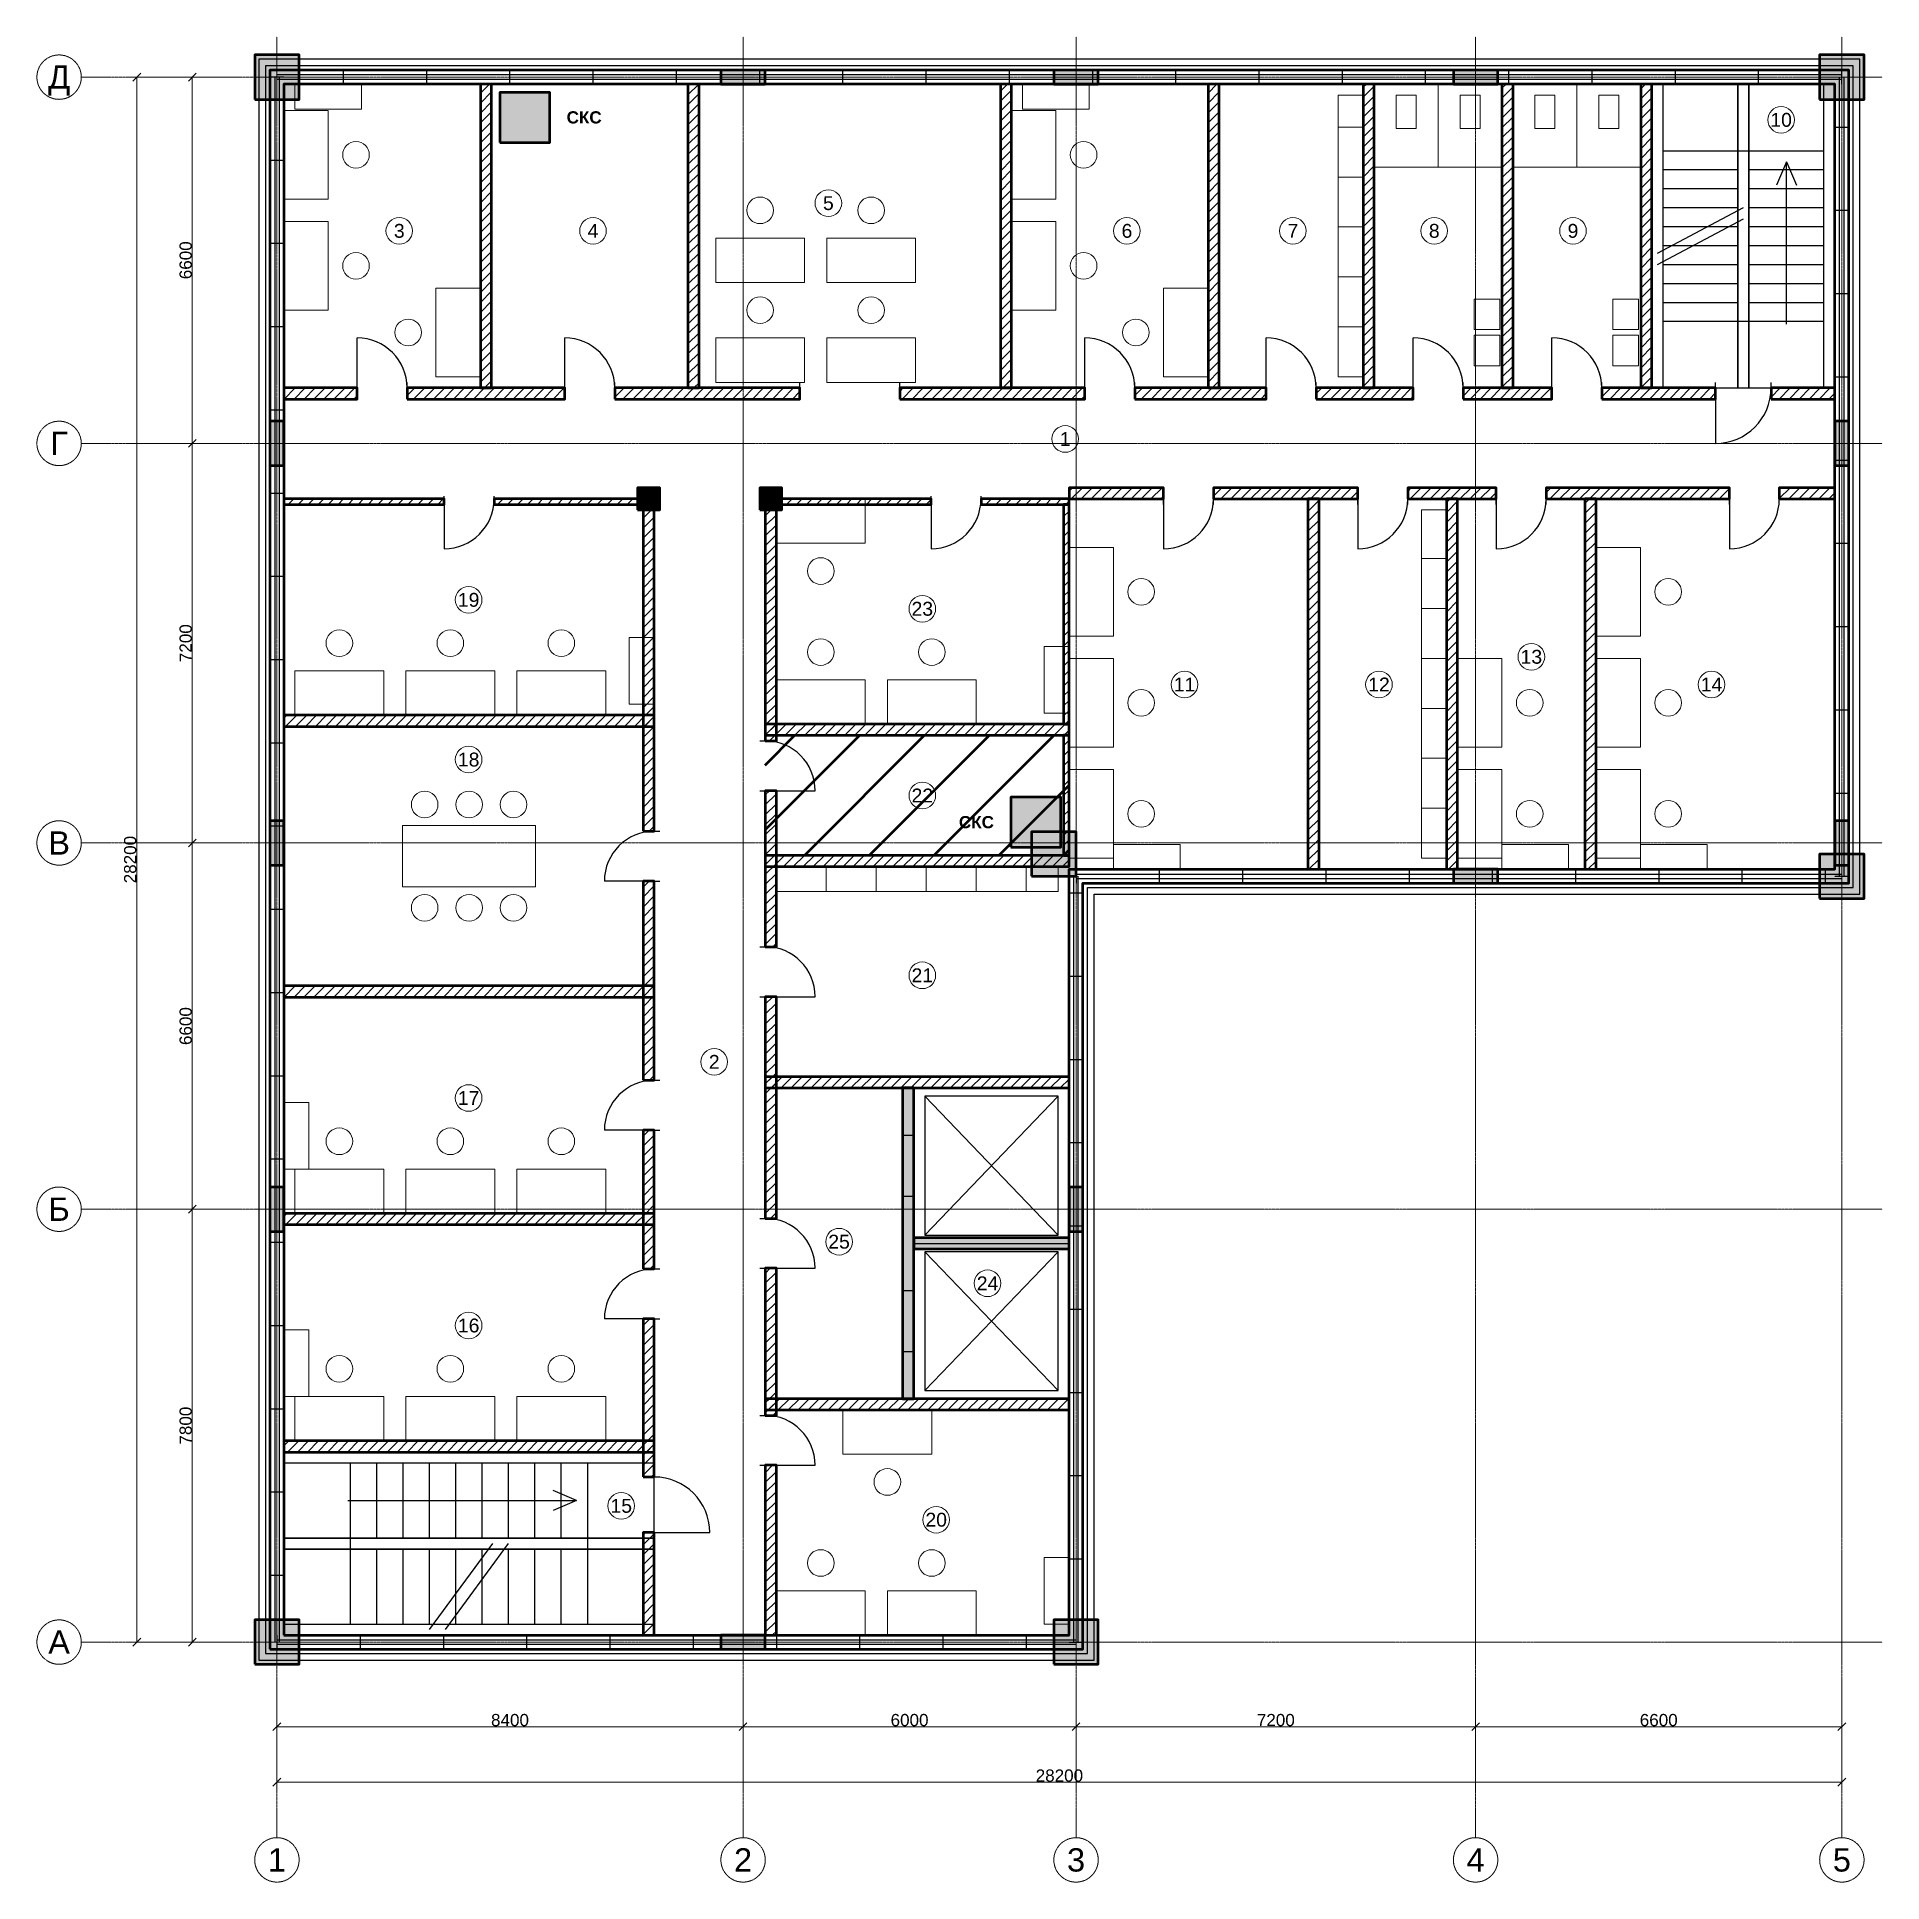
# Model space of a CAD drawing. Header units: millimetres. Extents: x -4325 to 28925, y -4325 to 28925.
import ezdxf
from ezdxf.enums import TextEntityAlignment as Align

# ---------------------------------------------------------------- set-up
doc = ezdxf.new("R2010")
doc.units = ezdxf.units.MM
doc.linetypes.add('CENTER2', pattern=[2.541, 1.587, -0.318, 0.318, -0.318])
for name, color, linetype, lineweight in [('A-ANNO-ROOM', 7, 'CONTINUOUS', 18), ('A-DIMS', 8, 'CONTINUOUS', 13), ('A-DOOR', 3, 'CONTINUOUS', 25), ('A-ELEV', 7, 'CONTINUOUS', 25), ('A-FACADE-PANEL', 8, 'CONTINUOUS', 25), ('A-FURN', 8, 'CONTINUOUS', 18), ('A-GLAZ-RIBBON', 5, 'CONTINUOUS', 25), ('A-GRID', 8, 'CENTER2', 13), ('A-HATCH', 9, 'CONTINUOUS', 9), ('A-OUTLINE', 7, 'CONTINUOUS', 50), ('A-SANI', 8, 'CONTINUOUS', 18), ('A-STAIR', 7, 'CONTINUOUS', 25), ('A-WALL-BLOCK', 9, 'CONTINUOUS', 50), ('A-WALL-RC', 7, 'CONTINUOUS', 50), ('E-SCS-RISER', 1, 'CONTINUOUS', 50), ('E-SERVER-ROOM', 1, 'CONTINUOUS', 50)]:
    doc.layers.add(name, color=color, linetype=linetype, lineweight=lineweight)
doc.styles.add('Arial-Bold', font='arialbd.ttf')
doc.styles.get("Standard").update_dxf_attribs({"font": 'arial.ttf'})

msp = doc.modelspace()

# ---------------------------------------------------------------- hatches: boundary and pattern name
at = {"layer": 'A-HATCH'}
h = msp.add_hatch(dxfattribs=at)
h.set_pattern_fill('ANSI31', scale=40)
h.paths.add_polyline_path([(3666, 22600), (3866, 22600), (3866, 28075), (3866, 28075), (3666, 28075), (3666, 28075)])
h = msp.add_hatch(dxfattribs=at)
h.set_pattern_fill('ANSI31', scale=40)
h.paths.add_polyline_path([(7407, 22600), (7607, 22600), (7607, 28075), (7607, 28075), (7407, 28075), (7407, 28075)])
h = msp.add_hatch(dxfattribs=at)
h.set_pattern_fill('ANSI31', scale=40)
h.paths.add_polyline_path([(13037, 22600), (13237, 22600), (13237, 28075), (13237, 28075), (13037, 28075), (13037, 28075)])
h = msp.add_hatch(dxfattribs=at)
h.set_pattern_fill('ANSI31', scale=40)
h.paths.add_polyline_path([(16778, 22600), (16978, 22600), (16978, 28075), (16978, 28075), (16778, 28075), (16778, 28075)])
h = msp.add_hatch(dxfattribs=at)
h.set_pattern_fill('ANSI31', scale=40)
h.paths.add_polyline_path([(19575, 22600), (19775, 22600), (19775, 28075), (19775, 28075), (19575, 28075), (19575, 28075)])
h = msp.add_hatch(dxfattribs=at)
h.set_pattern_fill('ANSI31', scale=40)
h.paths.add_polyline_path([(22075, 22600), (22275, 22600), (22275, 28075), (22275, 28075), (22075, 28075), (22075, 28075)])
h = msp.add_hatch(dxfattribs=at)
h.set_pattern_fill('ANSI31', scale=40)
h.paths.add_polyline_path([(24575, 22600), (24775, 22600), (24775, 28075), (24775, 28075), (24575, 28075), (24575, 28075)])
h = msp.add_hatch(dxfattribs=at)
h.set_pattern_fill('ANSI31', scale=40)
h.paths.add_polyline_path([(125, 22400), (125, 22400), (1445.5, 22400), (1445.5, 22600), (125, 22600), (125, 22600)])
h = msp.add_hatch(dxfattribs=at)
h.set_pattern_fill('ANSI31', scale=40)
h.paths.add_polyline_path([(2345.5, 22400), (5186.5, 22400), (5186.5, 22600), (2345.5, 22600)])
h = msp.add_hatch(dxfattribs=at)
h.set_pattern_fill('ANSI31', scale=40)
h.paths.add_polyline_path([(6086.5, 22400), (9422, 22400), (9422, 22600), (6086.5, 22600)])
h = msp.add_hatch(dxfattribs=at)
h.set_pattern_fill('ANSI31', scale=40)
h.paths.add_polyline_path([(11222, 22400), (14557.5, 22400), (14557.5, 22600), (11222, 22600)])
h = msp.add_hatch(dxfattribs=at)
h.set_pattern_fill('ANSI31', scale=40)
h.paths.add_polyline_path([(15457.5, 22400), (17826.5, 22400), (17826.5, 22600), (15457.5, 22600)])
h = msp.add_hatch(dxfattribs=at)
h.set_pattern_fill('ANSI31', scale=40)
h.paths.add_polyline_path([(18726.5, 22400), (20475, 22400), (20475, 22600), (18726.5, 22600)])
h = msp.add_hatch(dxfattribs=at)
h.set_pattern_fill('ANSI31', scale=40)
h.paths.add_polyline_path([(21375, 22400), (22975, 22400), (22975, 22600), (21375, 22600)])
h = msp.add_hatch(dxfattribs=at)
h.set_pattern_fill('ANSI31', scale=40)
h.paths.add_polyline_path([(23875, 22400), (25925, 22400), (25925, 22600), (23875, 22600)])
h = msp.add_hatch(dxfattribs=at)
h.set_pattern_fill('ANSI31', scale=40)
h.paths.add_polyline_path([(26925, 22400), (28075, 22400), (28075, 22400), (28075, 22600), (28075, 22600), (26925, 22600)])
h = msp.add_hatch(dxfattribs=at)
h.set_pattern_fill('ANSI31', scale=40)
h.paths.add_polyline_path([(14275, 20600), (15977, 20600), (15977, 20800), (14275, 20800)])
h = msp.add_hatch(dxfattribs=at)
h.set_pattern_fill('ANSI31', scale=40)
h.paths.add_polyline_path([(16877, 20600), (19477, 20600), (19477, 20800), (16877, 20800)])
h = msp.add_hatch(dxfattribs=at)
h.set_pattern_fill('ANSI31', scale=40)
h.paths.add_polyline_path([(20377, 20600), (21973, 20600), (21973, 20800), (20377, 20800)])
h = msp.add_hatch(dxfattribs=at)
h.set_pattern_fill('ANSI31', scale=40)
h.paths.add_polyline_path([(22873, 20600), (26173, 20600), (26173, 20800), (22873, 20800)])
h = msp.add_hatch(dxfattribs=at)
h.set_pattern_fill('ANSI31', scale=40)
h.paths.add_polyline_path([(27073, 20600), (28075, 20600), (28075, 20600), (28075, 20800), (28075, 20800), (27073, 20800)])
h = msp.add_hatch(dxfattribs=at)
h.set_pattern_fill('ANSI31', scale=40)
h.paths.add_polyline_path([(125, 20500), (125, 20500), (3012.5, 20500), (3012.5, 20600), (125, 20600), (125, 20600)])
h = msp.add_hatch(dxfattribs=at)
h.set_pattern_fill('ANSI31', scale=40)
h.paths.add_polyline_path([(3912.5, 20500), (6600, 20500), (6600, 20600), (3912.5, 20600)])
h = msp.add_hatch(dxfattribs=at)
h.set_pattern_fill('ANSI31', scale=40)
h.paths.add_polyline_path([(6600, 14612), (6800, 14612), (6800, 20600), (6600, 20600)])
h = msp.add_hatch(dxfattribs=at)
h.set_pattern_fill('ANSI31', scale=40)
h.paths.add_polyline_path([(8800, 16240), (9000, 16240), (9000, 20600), (8800, 20600)])
h = msp.add_hatch(dxfattribs=at)
h.set_pattern_fill('ANSI31', scale=40)
h.paths.add_polyline_path([(9000, 20500), (11787.5, 20500), (11787.5, 20600), (9000, 20600)])
h = msp.add_hatch(dxfattribs=at)
h.set_pattern_fill('ANSI31', scale=40)
h.paths.add_polyline_path([(12687.5, 20500), (14275, 20500), (14275, 20600), (12687.5, 20600)])
h = msp.add_hatch(dxfattribs=at)
h.set_pattern_fill('ANSI31', scale=40)
h.paths.add_polyline_path([(14175, 16540), (14275, 16540), (14275, 20500), (14175, 20500)])
h = msp.add_hatch(dxfattribs=at)
h.set_pattern_fill('ANSI31', scale=40)
h.paths.add_polyline_path([(18579, 13925), (18779, 13925), (18779, 13925), (18779, 20600), (18579, 20600), (18579, 13925)])
h = msp.add_hatch(dxfattribs=at)
h.set_pattern_fill('ANSI31', scale=40)
h.paths.add_polyline_path([(21075, 13925), (21275, 13925), (21275, 13925), (21275, 20600), (21075, 20600), (21075, 13925)])
h = msp.add_hatch(dxfattribs=at)
h.set_pattern_fill('ANSI31', scale=40)
h.paths.add_polyline_path([(23571, 13925), (23771, 13925), (23771, 13925), (23771, 20600), (23571, 20600), (23571, 13925)])
h = msp.add_hatch(dxfattribs=at)
h.set_pattern_fill('ANSI31', scale=40)
h.paths.add_polyline_path([(125, 16501), (125, 16501), (6800, 16501), (6800, 16701), (125, 16701), (125, 16701)])
h = msp.add_hatch(dxfattribs=at)
h.set_pattern_fill('ANSI31', scale=40)
h.paths.add_polyline_path([(8800, 16340), (14275, 16340), (14275, 16540), (8800, 16540)])
h = msp.add_hatch(dxfattribs=at)
h.set_pattern_fill('ANSI31', scale=40)
h.paths.add_polyline_path([(14175, 14175), (14275, 14175), (14275, 16340), (14175, 16340)])
h = msp.add_hatch(dxfattribs=at)
h.set_pattern_fill('ANSI31', scale=40)
h.paths.add_polyline_path([(8800, 12530), (9000, 12530), (9000, 15340), (8800, 15340)])
h = msp.add_hatch(dxfattribs=at)
h.set_pattern_fill('ANSI31', scale=40)
h.paths.add_polyline_path([(8800, 13975), (14275, 13975), (14275, 14175), (8800, 14175)])
h = msp.add_hatch(dxfattribs=at)
h.set_pattern_fill('ANSI31', scale=40)
h.paths.add_polyline_path([(6600, 10123.5), (6800, 10123.5), (6800, 13712), (6600, 13712)])
h = msp.add_hatch(dxfattribs=at)
h.set_pattern_fill('ANSI31', scale=40)
h.paths.add_polyline_path([(125, 11623), (125, 11623), (6800, 11623), (6800, 11823), (125, 11823), (125, 11823)])
h = msp.add_hatch(dxfattribs=at)
h.set_pattern_fill('ANSI31', scale=40)
h.paths.add_polyline_path([(8800, 7635), (9000, 7635), (9000, 11630), (8800, 11630)])
h = msp.add_hatch(dxfattribs=at)
h.set_pattern_fill('ANSI31', scale=40)
h.paths.add_polyline_path([(8800, 9985), (14275, 9985), (14275, 9985), (14275, 10185), (14275, 10185), (8800, 10185)])
h = msp.add_hatch(dxfattribs=at)
h.set_pattern_fill('ANSI31', scale=40)
h.paths.add_polyline_path([(6600, 6724.5), (6800, 6724.5), (6800, 9223.5), (6600, 9223.5)])
h = msp.add_hatch(dxfattribs=at)
h.set_pattern_fill('ANSI31', scale=40)
h.paths.add_polyline_path([(125, 7524), (125, 7524), (6800, 7524), (6800, 7724), (125, 7724), (125, 7724)])
h = msp.add_hatch(dxfattribs=at)
h.set_pattern_fill('ANSI31', scale=40)
h.paths.add_polyline_path([(8800, 4085), (9000, 4085), (9000, 6735), (8800, 6735)])
h = msp.add_hatch(dxfattribs=at)
h.set_pattern_fill('ANSI31', scale=40)
h.paths.add_polyline_path([(6600, 2975), (6800, 2975), (6800, 5824.5), (6600, 5824.5)])
h = msp.add_hatch(dxfattribs=at)
h.set_pattern_fill('ANSI31', scale=40)
h.paths.add_polyline_path([(8800, 4185), (14275, 4185), (14275, 4185), (14275, 4385), (14275, 4385), (8800, 4385)])
h = msp.add_hatch(dxfattribs=at)
h.set_pattern_fill('ANSI31', scale=40)
h.paths.add_polyline_path([(125, 3425), (125, 3425), (6800, 3425), (6800, 3625), (125, 3625), (125, 3625)])
h = msp.add_hatch(dxfattribs=at)
h.set_pattern_fill('ANSI31', scale=40)
h.paths.add_polyline_path([(8800, 125), (9000, 125), (9000, 125), (9000, 3185), (8800, 3185), (8800, 125)])
h = msp.add_hatch(dxfattribs=at)
h.set_pattern_fill('ANSI31', scale=40)
h.paths.add_polyline_path([(6600, 125), (6800, 125), (6800, 125), (6800, 1975), (6600, 1975), (6600, 125)])
at = {"layer": 'A-WALL-RC'}
h = msp.add_hatch(color=7, dxfattribs=at)
h.dxf.hatch_style = 1
h.paths.add_polyline_path([(-400, 27800), (400, 27800), (400, 28600), (-400, 28600)])
h = msp.add_hatch(color=7, dxfattribs=at)
h.dxf.hatch_style = 1
h.paths.add_polyline_path([(27800, 27800), (28600, 27800), (28600, 28600), (27800, 28600)])
h = msp.add_hatch(color=7, dxfattribs=at)
h.dxf.hatch_style = 1
h.paths.add_polyline_path([(8000, 28075), (8800, 28075), (8800, 28325), (8000, 28325)])
h = msp.add_hatch(color=7, dxfattribs=at)
h.dxf.hatch_style = 1
h.paths.add_polyline_path([(14000, 28075), (14800, 28075), (14800, 28325), (14000, 28325)])
h = msp.add_hatch(color=7, dxfattribs=at)
h.dxf.hatch_style = 1
h.paths.add_polyline_path([(21200, 28075), (22000, 28075), (22000, 28325), (21200, 28325)])
h = msp.add_hatch(color=7, dxfattribs=at)
h.dxf.hatch_style = 1
h.paths.add_polyline_path([(-125, 21200), (125, 21200), (125, 22000), (-125, 22000)])
h = msp.add_hatch(color=7, dxfattribs=at)
h.dxf.hatch_style = 1
h.paths.add_polyline_path([(28075, 21200), (28325, 21200), (28325, 22000), (28075, 22000)])
h = msp.add_hatch(color=7, dxfattribs=at)
h.dxf.hatch_style = 1
h.paths.add_polyline_path([(6500, 20400), (6900, 20400), (6900, 20800), (6500, 20800)])
h = msp.add_hatch(color=7, dxfattribs=at)
h.dxf.hatch_style = 1
h.paths.add_polyline_path([(8700, 20400), (9100, 20400), (9100, 20800), (8700, 20800)])
h = msp.add_hatch(color=7, dxfattribs=at)
h.dxf.hatch_style = 1
h.paths.add_polyline_path([(-125, 14000), (125, 14000), (125, 14800), (-125, 14800)])
h = msp.add_hatch(color=7, dxfattribs=at)
h.dxf.hatch_style = 1
h.paths.add_polyline_path([(28075, 14000), (28325, 14000), (28325, 14800), (28075, 14800)])
h = msp.add_hatch(color=7, dxfattribs=at)
h.dxf.hatch_style = 1
h.paths.add_polyline_path([(13600, 13800), (14400, 13800), (14400, 14600), (13600, 14600)])
h = msp.add_hatch(color=7, dxfattribs=at)
h.dxf.hatch_style = 1
h.paths.add_polyline_path([(27800, 13400), (28600, 13400), (28600, 14200), (27800, 14200)])
h = msp.add_hatch(color=7, dxfattribs=at)
h.dxf.hatch_style = 1
h.paths.add_polyline_path([(21200, 13675), (22000, 13675), (22000, 13925), (21200, 13925)])
h = msp.add_hatch(color=7, dxfattribs=at)
h.dxf.hatch_style = 1
h.paths.add_polyline_path([(11275, 4385), (11475, 4385), (11475, 9985), (11275, 9985)])
h = msp.add_hatch(color=7, dxfattribs=at)
h.dxf.hatch_style = 1
h.paths.add_polyline_path([(-125, 7400), (125, 7400), (125, 8200), (-125, 8200)])
h = msp.add_hatch(color=7, dxfattribs=at)
h.dxf.hatch_style = 1
h.paths.add_polyline_path([(14275, 7400), (14525, 7400), (14525, 8200), (14275, 8200)])
h = msp.add_hatch(color=7, dxfattribs=at)
h.dxf.hatch_style = 1
h.paths.add_polyline_path([(11475, 7085), (14275, 7085), (14275, 7085), (14275, 7285), (14275, 7285), (11475, 7285)])
h = msp.add_hatch(color=7, dxfattribs=at)
h.dxf.hatch_style = 1
h.paths.add_polyline_path([(-400, -400), (400, -400), (400, 400), (-400, 400)])
h = msp.add_hatch(color=7, dxfattribs=at)
h.dxf.hatch_style = 1
h.paths.add_polyline_path([(14000, -400), (14800, -400), (14800, 400), (14000, 400)])
h = msp.add_hatch(color=7, dxfattribs=at)
h.dxf.hatch_style = 1
h.paths.add_polyline_path([(8000, -125), (8800, -125), (8800, 125), (8000, 125)])
at = {"layer": 'E-SCS-RISER'}
h = msp.add_hatch(color=7, dxfattribs=at)
h.dxf.hatch_style = 1
h.paths.add_polyline_path([(4016, 27025), (4916, 27025), (4916, 27925), (4016, 27925)])
h = msp.add_hatch(color=7, dxfattribs=at)
h.dxf.hatch_style = 1
h.paths.add_polyline_path([(13225, 14325), (14125, 14325), (14125, 15225), (13225, 15225)])
at = {"layer": 'E-SERVER-ROOM'}
h = msp.add_hatch(dxfattribs=at)
h.set_pattern_fill('ANSI31', scale=260)
h.paths.add_polyline_path([(8800, 14175), (14275, 14175), (14275, 16340), (8800, 16340)])

# ---------------------------------------------------------------- linework, layer by layer
at = {"layer": 'A-ANNO-ROOM'}
for centre in [(27105, 27430), (9937, 25930), (2205, 25430), (5696, 25430), (15317, 25430), (18308, 25430), (20855, 25430), (23355, 25430), (14205, 21680), (3455, 18781), (11630, 18620), (22605, 17755), (16355, 17255), (19859, 17255), (25851, 17255), (3455, 15903), (11630, 15255), (11630, 12015), (7880, 10455), (3455, 9804), (10130, 7215), (12805, 6465), (3455, 5705), (6205, 2455), (11880, 2205)]:
    msp.add_circle(centre, 240, dxfattribs=at)
at = {"layer": 'A-DIMS'}
for p, q in [((-2595.71, 28129.29), (-2454.29, 28270.71)), ((-1595.71, 28129.29), (-1454.29, 28270.71)), ((-2525, 0), (-2525, 28200)), ((-1525, 21600), (-1525, 28200)), ((-1595.71, 21529.29), (-1454.29, 21670.71)), ((-1595.71, 21529.29), (-1454.29, 21670.71)), ((-1525, 14400), (-1525, 21600)), ((-1595.71, 14329.29), (-1454.29, 14470.71)), ((-1595.71, 14329.29), (-1454.29, 14470.71)), ((-1525, 7800), (-1525, 14400)), ((-1595.71, 7729.29), (-1454.29, 7870.71)), ((-1595.71, 7729.29), (-1454.29, 7870.71)), ((-1525, 0), (-1525, 7800)), ((-2595.71, -70.71), (-2454.29, 70.71)), ((-1595.71, -70.71), (-1454.29, 70.71)), ((-70.71, -1595.71), (70.71, -1454.29)), ((0, -1525), (8400, -1525)), ((8329.29, -1595.71), (8470.71, -1454.29)), ((8329.29, -1595.71), (8470.71, -1454.29)), ((8400, -1525), (14400, -1525)), ((14329.29, -1595.71), (14470.71, -1454.29)), ((14329.29, -1595.71), (14470.71, -1454.29)), ((14400, -1525), (21600, -1525)), ((21529.29, -1595.71), (21670.71, -1454.29)), ((21529.29, -1595.71), (21670.71, -1454.29)), ((21600, -1525), (28200, -1525)), ((28129.29, -1595.71), (28270.71, -1454.29)), ((-70.71, -2595.71), (70.71, -2454.29)), ((0, -2525), (28200, -2525)), ((28129.29, -2595.71), (28270.71, -2454.29))]:
    msp.add_line(p, q, dxfattribs=at)
at = {"layer": 'A-DOOR'}
for p, q in [((1445.5, 22600), (1445.5, 23500)), ((5186.5, 22600), (5186.5, 23500)), ((14557.5, 22600), (14557.5, 23500)), ((17826.5, 22600), (17826.5, 23500)), ((20475, 22600), (20475, 23500)), ((22975, 22600), (22975, 23500)), ((1445.5, 22500), (1445.5, 22700)), ((2345.5, 22500), (2345.5, 22700)), ((5186.5, 22500), (5186.5, 22700)), ((6086.5, 22500), (6086.5, 22700)), ((9422, 22500), (9422, 22700)), ((11222, 22500), (11222, 22700)), ((14557.5, 22500), (14557.5, 22700)), ((15457.5, 22500), (15457.5, 22700)), ((17826.5, 22500), (17826.5, 22700)), ((18726.5, 22500), (18726.5, 22700)), ((20475, 22500), (20475, 22700)), ((21375, 22500), (21375, 22700)), ((22975, 22500), (22975, 22700)), ((23875, 22500), (23875, 22700)), ((25925, 22500), (25925, 22700)), ((26925, 22500), (26925, 22700)), ((25925, 22600), (25925, 21600)), ((3012.5, 20550), (3012.5, 20650)), ((3912.5, 20550), (3912.5, 20650)), ((11787.5, 20550), (11787.5, 20650)), ((12687.5, 20550), (12687.5, 20650)), ((15977, 20500), (15977, 20700)), ((16877, 20500), (16877, 20700)), ((19477, 20500), (19477, 20700)), ((20377, 20500), (20377, 20700)), ((21973, 20500), (21973, 20700)), ((22873, 20500), (22873, 20700)), ((26173, 20500), (26173, 20700)), ((27073, 20500), (27073, 20700)), ((3012.5, 20600), (3012.5, 19700)), ((11787.5, 20600), (11787.5, 19700)), ((15977, 20600), (15977, 19700)), ((19477, 20600), (19477, 19700)), ((21973, 20600), (21973, 19700)), ((26173, 20600), (26173, 19700)), ((8700, 16240), (8900, 16240)), ((8700, 15340), (8900, 15340)), ((8800, 15340), (9700, 15340)), ((6700, 14612), (6900, 14612)), ((6800, 13712), (5900, 13712)), ((6700, 13712), (6900, 13712)), ((8700, 12530), (8900, 12530)), ((8700, 11630), (8900, 11630)), ((8800, 11630), (9700, 11630)), ((6700, 10123.5), (6900, 10123.5)), ((6800, 9223.5), (5900, 9223.5)), ((6700, 9223.5), (6900, 9223.5)), ((11275, 9135), (11475, 9135)), ((11275, 8035), (11475, 8035)), ((8700, 7635), (8900, 7635)), ((6700, 6724.5), (6900, 6724.5)), ((8700, 6735), (8900, 6735)), ((8800, 6735), (9700, 6735)), ((11275, 6335), (11475, 6335)), ((6800, 5824.5), (5900, 5824.5)), ((6700, 5824.5), (6900, 5824.5)), ((11275, 5235), (11475, 5235)), ((8700, 4085), (8900, 4085)), ((8700, 3185), (8900, 3185)), ((8800, 3185), (9700, 3185)), ((6700, 2975), (6900, 2975)), ((6700, 1975), (6900, 1975)), ((6800, 1975), (7800, 1975))]:
    msp.add_line(p, q, dxfattribs=at)
for centre, radius, start, end in [((1445.5, 22600), 900, 0, 90), ((5186.5, 22600), 900, 0, 90), ((14557.5, 22600), 900, 0, 90), ((17826.5, 22600), 900, 0, 90), ((20475, 22600), 900, 0, 90), ((22975, 22600), 900, 0, 90), ((25925, 22600), 1000, -90, 0), ((3012.5, 20600), 900, -90, 0), ((11787.5, 20600), 900, -90, 0), ((15977, 20600), 900, -90, 0), ((19477, 20600), 900, -90, 0), ((21973, 20600), 900, -90, 0), ((26173, 20600), 900, -90, 0), ((8800, 15340), 900, 0, 90), ((6800, 13712), 900, 90, 180), ((8800, 11630), 900, 0, 90), ((6800, 9223.5), 900, 90, 180), ((8800, 6735), 900, 0, 90), ((6800, 5824.5), 900, 90, 180), ((8800, 3185), 900, 0, 90), ((6800, 1975), 1000, 0, 90)]:
    msp.add_arc(centre, radius, start, end, dxfattribs=at)
at = {"layer": 'A-ELEV'}
for p, q in [((11675, 7335), (14075, 9835)), ((11675, 9835), (14075, 7335)), ((11475, 7185), (14275, 7185)), ((11675, 4535), (14075, 7035)), ((11675, 7035), (14075, 4535))]:
    msp.add_line(p, q, dxfattribs=at)
for points in [[(11675, 7335), (14075, 7335), (14075, 9835), (11675, 9835)], [(11675, 4535), (14075, 4535), (14075, 7035), (11675, 7035)]]:
    msp.add_lwpolyline(points, close=True, dxfattribs=at)
at = {"layer": 'A-FACADE-PANEL'}
for points in [[(-325, -325), (14725, -325), (14725, 13475), (28525, 13475), (28525, 28525), (-325, 28525)], [(-205, -205), (14605, -205), (14605, 13595), (28405, 13595), (28405, 28405), (-205, 28405)]]:
    msp.add_lwpolyline(points, close=True, dxfattribs=at)
at = {"layer": 'A-FURN'}
for p, q in [((19125, 27300), (19575, 27300)), ((19125, 26400), (19575, 26400)), ((19125, 25500), (19575, 25500)), ((19125, 24600), (19575, 24600)), ((19125, 23700), (19575, 23700)), ((20625, 19525), (21075, 19525)), ((20625, 18625), (21075, 18625)), ((20625, 17725), (21075, 17725)), ((20625, 16825), (21075, 16825)), ((20625, 15925), (21075, 15925)), ((20625, 15025), (21075, 15025)), ((9900, 13525), (9900, 13975)), ((10800, 13525), (10800, 13975)), ((11700, 13525), (11700, 13975)), ((12600, 13525), (12600, 13975)), ((13500, 13525), (13500, 13975))]:
    msp.add_line(p, q, dxfattribs=at)
for points in [[(325, 27625), (1525, 27625), (1525, 28075), (325, 28075)], [(13437, 27625), (14637, 27625), (14637, 28075), (13437, 28075)], [(125, 26000), (925, 26000), (925, 27600), (125, 27600)], [(13237, 26000), (14037, 26000), (14037, 27600), (13237, 27600)], [(19125, 22800), (19575, 22800), (19575, 27875), (19125, 27875)], [(125, 24000), (925, 24000), (925, 25600), (125, 25600)], [(7907, 24500), (9507, 24500), (9507, 25300), (7907, 25300)], [(9907, 24500), (11507, 24500), (11507, 25300), (9907, 25300)], [(13237, 24000), (14037, 24000), (14037, 25600), (13237, 25600)], [(2866, 22800), (3666, 22800), (3666, 24400), (2866, 24400)], [(15978, 22800), (16778, 22800), (16778, 24400), (15978, 24400)], [(7907, 22700), (9507, 22700), (9507, 23500), (7907, 23500)], [(9907, 22700), (11507, 22700), (11507, 23500), (9907, 23500)], [(9000, 19800), (10600, 19800), (10600, 20600), (9000, 20600)], [(20625, 14125), (21075, 14125), (21075, 20400), (20625, 20400)], [(14275, 18125), (15075, 18125), (15075, 19725), (14275, 19725)], [(23771, 18125), (24571, 18125), (24571, 19725), (23771, 19725)], [(6350, 16901), (6800, 16901), (6800, 18101), (6350, 18101)], [(13825, 16740), (14275, 16740), (14275, 17940), (13825, 17940)], [(14275, 16125), (15075, 16125), (15075, 17725), (14275, 17725)], [(21275, 16125), (22075, 16125), (22075, 17725), (21275, 17725)], [(23771, 16125), (24571, 16125), (24571, 17725), (23771, 17725)], [(325, 16701), (1925, 16701), (1925, 17501), (325, 17501)], [(2325, 16701), (3925, 16701), (3925, 17501), (2325, 17501)], [(4325, 16701), (5925, 16701), (5925, 17501), (4325, 17501)], [(9000, 16540), (10600, 16540), (10600, 17340), (9000, 17340)], [(11000, 16540), (12600, 16540), (12600, 17340), (11000, 17340)], [(14275, 14125), (15075, 14125), (15075, 15725), (14275, 15725)], [(21275, 14125), (22075, 14125), (22075, 15725), (21275, 15725)], [(23771, 14125), (24571, 14125), (24571, 15725), (23771, 15725)], [(2262.5, 13612), (4662.5, 13612), (4662.5, 14712), (2262.5, 14712)], [(15075, 13925), (16275, 13925), (16275, 14375), (15075, 14375)], [(22075, 13925), (23275, 13925), (23275, 14375), (22075, 14375)], [(24571, 13925), (25771, 13925), (25771, 14375), (24571, 14375)], [(9000, 13525), (14075, 13525), (14075, 13975), (9000, 13975)], [(125, 8524), (575, 8524), (575, 9724), (125, 9724)], [(325, 7724), (1925, 7724), (1925, 8524), (325, 8524)], [(2325, 7724), (3925, 7724), (3925, 8524), (2325, 8524)], [(4325, 7724), (5925, 7724), (5925, 8524), (4325, 8524)], [(125, 4425), (575, 4425), (575, 5625), (125, 5625)], [(325, 3625), (1925, 3625), (1925, 4425), (325, 4425)], [(2325, 3625), (3925, 3625), (3925, 4425), (2325, 4425)], [(4325, 3625), (5925, 3625), (5925, 4425), (4325, 4425)], [(10200, 3385), (11800, 3385), (11800, 4185), (10200, 4185)], [(13825, 325), (14275, 325), (14275, 1525), (13825, 1525)], [(9000, 125), (10600, 125), (10600, 925), (9000, 925)], [(11000, 125), (12600, 125), (12600, 925), (11000, 925)]]:
    msp.add_lwpolyline(points, close=True, dxfattribs=at)
for centre in [(1425, 26800), (14537, 26800), (8707, 25800), (10707, 25800), (1425, 24800), (14537, 24800), (8707, 24000), (10707, 24000), (2366, 23600), (15478, 23600), (9800, 19300), (15575, 18925), (25071, 18925), (1125, 18001), (3125, 18001), (5125, 18001), (9800, 17840), (11800, 17840), (15575, 16925), (22575, 16925), (25071, 16925), (2662.5, 15092), (3462.5, 15092), (4262.5, 15092), (15575, 14925), (22575, 14925), (25071, 14925), (2662.5, 13232), (3462.5, 13232), (4262.5, 13232), (1125, 9024), (3125, 9024), (5125, 9024), (1125, 4925), (3125, 4925), (5125, 4925), (11000, 2885), (9800, 1425), (11800, 1425)]:
    msp.add_circle(centre, 240, dxfattribs=at)
at = {"layer": 'A-GLAZ-RIBBON'}
for p, q in [((1200, 28075), (1200, 28325)), ((2700, 28075), (2700, 28325)), ((4200, 28075), (4200, 28325)), ((5700, 28075), (5700, 28325)), ((7200, 28075), (7200, 28325)), ((8700, 28075), (8700, 28325)), ((10200, 28075), (10200, 28325)), ((11700, 28075), (11700, 28325)), ((13200, 28075), (13200, 28325)), ((14700, 28075), (14700, 28325)), ((16200, 28075), (16200, 28325)), ((17700, 28075), (17700, 28325)), ((19200, 28075), (19200, 28325)), ((20700, 28075), (20700, 28325)), ((22200, 28075), (22200, 28325)), ((23700, 28075), (23700, 28325)), ((25200, 28075), (25200, 28325)), ((26700, 28075), (26700, 28325)), ((28200, 28075), (28200, 28325)), ((125, 28200), (-125, 28200)), ((-40, 28200), (-40, 0)), ((28200, 28240), (0, 28240)), ((28200, 28160), (0, 28160)), ((40, 28200), (40, 0)), ((28160, 13800), (28160, 28200)), ((28240, 13800), (28240, 28200)), ((28075, 27300), (28325, 27300)), ((125, 26700), (-125, 26700)), ((28075, 25800), (28325, 25800)), ((125, 25200), (-125, 25200)), ((28075, 24300), (28325, 24300)), ((125, 23700), (-125, 23700)), ((28075, 22800), (28325, 22800)), ((125, 22200), (-125, 22200)), ((28075, 21300), (28325, 21300)), ((125, 20700), (-125, 20700)), ((28075, 19800), (28325, 19800)), ((125, 19200), (-125, 19200)), ((28075, 18300), (28325, 18300)), ((125, 17700), (-125, 17700)), ((28075, 16800), (28325, 16800)), ((125, 16200), (-125, 16200)), ((28075, 15300), (28325, 15300)), ((125, 14700), (-125, 14700)), ((14360, 0), (14360, 13800)), ((14400, 13925), (14400, 13675)), ((14400, 13840), (28200, 13840)), ((14400, 13760), (28200, 13760)), ((14440, 0), (14440, 13800)), ((15900, 13925), (15900, 13675)), ((17400, 13925), (17400, 13675)), ((18900, 13925), (18900, 13675)), ((20400, 13925), (20400, 13675)), ((21900, 13925), (21900, 13675)), ((23400, 13925), (23400, 13675)), ((24900, 13925), (24900, 13675)), ((26400, 13925), (26400, 13675)), ((27900, 13925), (27900, 13675)), ((28075, 13800), (28325, 13800)), ((14275, 13500), (14525, 13500)), ((125, 13200), (-125, 13200)), ((14275, 12000), (14525, 12000)), ((125, 11700), (-125, 11700)), ((14275, 10500), (14525, 10500)), ((125, 10200), (-125, 10200)), ((14275, 9000), (14525, 9000)), ((125, 8700), (-125, 8700)), ((14275, 7500), (14525, 7500)), ((125, 7200), (-125, 7200)), ((14275, 6000), (14525, 6000)), ((125, 5700), (-125, 5700)), ((14275, 4500), (14525, 4500)), ((125, 4200), (-125, 4200)), ((14275, 3000), (14525, 3000)), ((125, 2700), (-125, 2700)), ((14275, 1500), (14525, 1500)), ((125, 1200), (-125, 1200)), ((0, 125), (0, -125)), ((0, 40), (14400, 40)), ((1500, 125), (1500, -125)), ((3000, 125), (3000, -125)), ((4500, 125), (4500, -125)), ((6000, 125), (6000, -125)), ((7500, 125), (7500, -125)), ((9000, 125), (9000, -125)), ((10500, 125), (10500, -125)), ((12000, 125), (12000, -125)), ((13500, 125), (13500, -125)), ((14275, 0), (14525, 0)), ((0, -40), (14400, -40))]:
    msp.add_line(p, q, dxfattribs=at)
at = {"layer": 'A-GRID'}
for p, q in [((0, -3525), (0, 28925)), ((8400, -3525), (8400, 28925)), ((14400, -3525), (14400, 28925)), ((21600, -3525), (21600, 28925)), ((28200, -3525), (28200, 28925)), ((-3525, 28200), (28925, 28200)), ((-3525, 21600), (28925, 21600)), ((-3525, 14400), (28925, 14400)), ((-3525, 7800), (28925, 7800)), ((-3525, 0), (28925, 0))]:
    msp.add_line(p, q, dxfattribs=at)
for centre in [(-3925, 28200), (-3925, 21600), (-3925, 14400), (-3925, 7800), (-3925, 0), (0, -3925), (8400, -3925), (14400, -3925), (21600, -3925), (28200, -3925)]:
    msp.add_circle(centre, 400, dxfattribs=at)
at = {"layer": 'A-OUTLINE'}
for points in [[(-125, -125), (14525, -125), (14525, 13675), (28325, 13675), (28325, 28325), (-125, 28325)], [(125, 125), (14275, 125), (14275, 13925), (28075, 13925), (28075, 28075), (125, 28075)]]:
    msp.add_lwpolyline(points, close=True, dxfattribs=at)
at = {"layer": 'A-SANI'}
for points in [[(19775, 26575), (20925, 26575), (20925, 28075), (19775, 28075)], [(20925, 26575), (22075, 26575), (22075, 28075), (20925, 28075)], [(22275, 26575), (23425, 26575), (23425, 28075), (22275, 28075)], [(23425, 26575), (24575, 26575), (24575, 28075), (23425, 28075)], [(20170, 27275), (20530, 27275), (20530, 27875), (20170, 27875)], [(21320, 27275), (21680, 27275), (21680, 27875), (21320, 27875)], [(22670, 27275), (23030, 27275), (23030, 27875), (22670, 27875)], [(23820, 27275), (24180, 27275), (24180, 27875), (23820, 27875)], [(21575, 23650), (22035, 23650), (22035, 24200), (21575, 24200)], [(24075, 23650), (24535, 23650), (24535, 24200), (24075, 24200)], [(21575, 23000), (22035, 23000), (22035, 23550), (21575, 23550)], [(24075, 23000), (24535, 23000), (24535, 23550), (24075, 23550)]]:
    msp.add_lwpolyline(points, close=True, dxfattribs=at)
at = {"layer": 'A-STAIR'}
for p, q in [((24975, 26875), (26325, 26875)), ((24975, 26875), (27875, 26875)), ((26525, 26875), (27875, 26875)), ((27200, 26675), (27020, 26255)), ((27200, 23750), (27200, 26675)), ((27200, 26675), (27380, 26255)), ((24975, 26533.33), (26325, 26533.33)), ((26525, 26533.33), (27875, 26533.33)), ((24975, 26191.67), (26325, 26191.67)), ((26525, 26191.67), (27875, 26191.67)), ((24875, 25030), (26425, 25850)), ((24875, 24825), (26425, 25645)), ((24975, 25850), (26325, 25850)), ((26525, 25850), (27875, 25850)), ((24975, 25508.33), (26325, 25508.33)), ((26525, 25508.33), (27875, 25508.33)), ((24975, 25166.67), (26325, 25166.67)), ((26525, 25166.67), (27875, 25166.67)), ((24975, 24825), (26325, 24825)), ((26525, 24825), (27875, 24825)), ((24975, 24483.33), (26325, 24483.33)), ((26525, 24483.33), (27875, 24483.33)), ((24975, 24141.67), (26325, 24141.67)), ((26525, 24141.67), (27875, 24141.67)), ((24975, 23800), (27875, 23800)), ((1325, 325), (1325, 3225)), ((1800, 1875), (1800, 3225)), ((2275, 1875), (2275, 3225)), ((2750, 1875), (2750, 3225)), ((3225, 1875), (3225, 3225)), ((3700, 1875), (3700, 3225)), ((4175, 1875), (4175, 3225)), ((4650, 1875), (4650, 3225)), ((5125, 1875), (5125, 3225)), ((5600, 1875), (5600, 3225)), ((5600, 325), (5600, 3225)), ((5400, 2550), (4980, 2730)), ((1275, 2550), (5400, 2550)), ((5400, 2550), (4980, 2370)), ((1800, 325), (1800, 1675)), ((2275, 325), (2275, 1675)), ((2750, 225), (3890, 1775)), ((2750, 325), (2750, 1675)), ((3035, 225), (4175, 1775)), ((3225, 325), (3225, 1675)), ((3700, 325), (3700, 1675)), ((4175, 325), (4175, 1675)), ((4650, 325), (4650, 1675)), ((5125, 325), (5125, 1675)), ((5600, 325), (5600, 1675))]:
    msp.add_line(p, q, dxfattribs=at)
for points in [[(24975, 22600), (26325, 22600), (26325, 28075), (24975, 28075)], [(26325, 22600), (26525, 22600), (26525, 28075), (26325, 28075)], [(26525, 22600), (27875, 22600), (27875, 28075), (26525, 28075)], [(125, 1875), (6800, 1875), (6800, 3225), (125, 3225)], [(125, 1675), (6800, 1675), (6800, 1875), (125, 1875)], [(125, 325), (6800, 325), (6800, 1675), (125, 1675)]]:
    msp.add_lwpolyline(points, close=True, dxfattribs=at)
at = {"layer": 'A-WALL-BLOCK'}
for points in [[(3666, 22600), (3866, 22600), (3866, 28075), (3866, 28075), (3666, 28075), (3666, 28075)], [(7407, 22600), (7607, 22600), (7607, 28075), (7607, 28075), (7407, 28075), (7407, 28075)], [(13037, 22600), (13237, 22600), (13237, 28075), (13237, 28075), (13037, 28075), (13037, 28075)], [(16778, 22600), (16978, 22600), (16978, 28075), (16978, 28075), (16778, 28075), (16778, 28075)], [(19575, 22600), (19775, 22600), (19775, 28075), (19775, 28075), (19575, 28075), (19575, 28075)], [(22075, 22600), (22275, 22600), (22275, 28075), (22275, 28075), (22075, 28075), (22075, 28075)], [(24575, 22600), (24775, 22600), (24775, 28075), (24775, 28075), (24575, 28075), (24575, 28075)], [(125, 22400), (125, 22400), (1445.5, 22400), (1445.5, 22600), (125, 22600), (125, 22600)], [(2345.5, 22400), (5186.5, 22400), (5186.5, 22600), (2345.5, 22600)], [(6086.5, 22400), (9422, 22400), (9422, 22600), (6086.5, 22600)], [(11222, 22400), (14557.5, 22400), (14557.5, 22600), (11222, 22600)], [(15457.5, 22400), (17826.5, 22400), (17826.5, 22600), (15457.5, 22600)], [(18726.5, 22400), (20475, 22400), (20475, 22600), (18726.5, 22600)], [(21375, 22400), (22975, 22400), (22975, 22600), (21375, 22600)], [(23875, 22400), (25925, 22400), (25925, 22600), (23875, 22600)], [(26925, 22400), (28075, 22400), (28075, 22400), (28075, 22600), (28075, 22600), (26925, 22600)], [(14275, 20600), (15977, 20600), (15977, 20800), (14275, 20800)], [(16877, 20600), (19477, 20600), (19477, 20800), (16877, 20800)], [(20377, 20600), (21973, 20600), (21973, 20800), (20377, 20800)], [(22873, 20600), (26173, 20600), (26173, 20800), (22873, 20800)], [(27073, 20600), (28075, 20600), (28075, 20600), (28075, 20800), (28075, 20800), (27073, 20800)], [(125, 20500), (125, 20500), (3012.5, 20500), (3012.5, 20600), (125, 20600), (125, 20600)], [(3912.5, 20500), (6600, 20500), (6600, 20600), (3912.5, 20600)], [(6600, 14612), (6800, 14612), (6800, 20600), (6600, 20600)], [(8800, 16240), (9000, 16240), (9000, 20600), (8800, 20600)], [(9000, 20500), (11787.5, 20500), (11787.5, 20600), (9000, 20600)], [(12687.5, 20500), (14275, 20500), (14275, 20600), (12687.5, 20600)], [(14175, 16540), (14275, 16540), (14275, 20500), (14175, 20500)], [(18579, 13925), (18779, 13925), (18779, 13925), (18779, 20600), (18579, 20600), (18579, 13925)], [(21075, 13925), (21275, 13925), (21275, 13925), (21275, 20600), (21075, 20600), (21075, 13925)], [(23571, 13925), (23771, 13925), (23771, 13925), (23771, 20600), (23571, 20600), (23571, 13925)], [(125, 16501), (125, 16501), (6800, 16501), (6800, 16701), (125, 16701), (125, 16701)], [(8800, 16340), (14275, 16340), (14275, 16540), (8800, 16540)], [(14175, 14175), (14275, 14175), (14275, 16340), (14175, 16340)], [(8800, 12530), (9000, 12530), (9000, 15340), (8800, 15340)], [(8800, 13975), (14275, 13975), (14275, 14175), (8800, 14175)], [(6600, 10123.5), (6800, 10123.5), (6800, 13712), (6600, 13712)], [(125, 11623), (125, 11623), (6800, 11623), (6800, 11823), (125, 11823), (125, 11823)], [(8800, 7635), (9000, 7635), (9000, 11630), (8800, 11630)], [(8800, 9985), (14275, 9985), (14275, 9985), (14275, 10185), (14275, 10185), (8800, 10185)], [(6600, 6724.5), (6800, 6724.5), (6800, 9223.5), (6600, 9223.5)], [(125, 7524), (125, 7524), (6800, 7524), (6800, 7724), (125, 7724), (125, 7724)], [(8800, 4085), (9000, 4085), (9000, 6735), (8800, 6735)], [(6600, 2975), (6800, 2975), (6800, 5824.5), (6600, 5824.5)], [(8800, 4185), (14275, 4185), (14275, 4185), (14275, 4385), (14275, 4385), (8800, 4385)], [(125, 3425), (125, 3425), (6800, 3425), (6800, 3625), (125, 3625), (125, 3625)], [(8800, 125), (9000, 125), (9000, 125), (9000, 3185), (8800, 3185), (8800, 125)], [(6600, 125), (6800, 125), (6800, 125), (6800, 1975), (6600, 1975), (6600, 125)]]:
    msp.add_lwpolyline(points, close=True, dxfattribs=at)
at = {"layer": 'A-WALL-RC'}
for points in [[(-400, 27800), (400, 27800), (400, 28600), (-400, 28600)], [(27800, 27800), (28600, 27800), (28600, 28600), (27800, 28600)], [(8000, 28075), (8800, 28075), (8800, 28325), (8000, 28325)], [(14000, 28075), (14800, 28075), (14800, 28325), (14000, 28325)], [(21200, 28075), (22000, 28075), (22000, 28325), (21200, 28325)], [(-125, 21200), (125, 21200), (125, 22000), (-125, 22000)], [(28075, 21200), (28325, 21200), (28325, 22000), (28075, 22000)], [(6500, 20400), (6900, 20400), (6900, 20800), (6500, 20800)], [(8700, 20400), (9100, 20400), (9100, 20800), (8700, 20800)], [(-125, 14000), (125, 14000), (125, 14800), (-125, 14800)], [(28075, 14000), (28325, 14000), (28325, 14800), (28075, 14800)], [(13600, 13800), (14400, 13800), (14400, 14600), (13600, 14600)], [(27800, 13400), (28600, 13400), (28600, 14200), (27800, 14200)], [(21200, 13675), (22000, 13675), (22000, 13925), (21200, 13925)], [(11275, 4385), (11475, 4385), (11475, 9985), (11275, 9985)], [(-125, 7400), (125, 7400), (125, 8200), (-125, 8200)], [(14275, 7400), (14525, 7400), (14525, 8200), (14275, 8200)], [(11475, 7085), (14275, 7085), (14275, 7085), (14275, 7285), (14275, 7285), (11475, 7285)], [(-400, -400), (400, -400), (400, 400), (-400, 400)], [(14000, -400), (14800, -400), (14800, 400), (14000, 400)], [(8000, -125), (8800, -125), (8800, 125), (8000, 125)]]:
    msp.add_lwpolyline(points, close=True, dxfattribs=at)
at = {"layer": 'E-SCS-RISER'}
for points in [[(4016, 27025), (4916, 27025), (4916, 27925), (4016, 27925)], [(13225, 14325), (14125, 14325), (14125, 15225), (13225, 15225)]]:
    msp.add_lwpolyline(points, close=True, dxfattribs=at)

# ---------------------------------------------------------------- texts
at = {"layer": 'A-ANNO-ROOM'}
for s, p in [('10', (27105, 27430)), ('5', (9937, 25930)), ('3', (2205, 25430)), ('4', (5696, 25430)), ('6', (15317, 25430)), ('7', (18308, 25430)), ('8', (20855, 25430)), ('9', (23355, 25430)), ('1', (14205, 21680)), ('19', (3455, 18781)), ('23', (11630, 18620)), ('13', (22605, 17755)), ('11', (16355, 17255)), ('12', (19859, 17255)), ('14', (25851, 17255)), ('18', (3455, 15903)), ('22', (11630, 15255)), ('21', (11630, 12015)), ('2', (7880, 10455)), ('17', (3455, 9804)), ('25', (10130, 7215)), ('24', (12805, 6465)), ('16', (3455, 5705)), ('15', (6205, 2455)), ('20', (11880, 2205))]:
    msp.add_text(s, height=250, dxfattribs=at).set_placement(p, align=Align.MIDDLE_CENTER)
at = {"layer": 'A-DIMS'}
for s, p in [('6600', (-1645, 24900)), ('7200', (-1645, 18000)), ('28200', (-2645, 14100)), ('6600', (-1645, 11100)), ('7800', (-1645, 3900))]:
    msp.add_text(s, height=220, rotation=90, dxfattribs=at).set_placement(p, align=Align.MIDDLE_CENTER)
for s, p in [('8400', (4200, -1405)), ('6000', (11400, -1405)), ('7200', (18000, -1405)), ('6600', (24900, -1405)), ('28200', (14100, -2405))]:
    msp.add_text(s, height=220, dxfattribs=at).set_placement(p, align=Align.MIDDLE_CENTER)
at = {"layer": 'A-GRID'}
for s, p in [('Д', (-3925, 28200)), ('Г', (-3925, 21600)), ('В', (-3925, 14400)), ('Б', (-3925, 7800)), ('А', (-3925, 0)), ('1', (0, -3925)), ('2', (8400, -3925)), ('3', (14400, -3925)), ('4', (21600, -3925)), ('5', (28200, -3925))]:
    msp.add_text(s, height=420, dxfattribs=at).set_placement(p, align=Align.MIDDLE_CENTER)
at = {"layer": 'E-SCS-RISER', "style": 'Arial-Bold'}
for p in [(5536, 27475), (12605, 14775)]:
    msp.add_text('СКС', height=220, dxfattribs=at).set_placement(p, align=Align.MIDDLE_CENTER)

doc.saveas('drawing.dxf')
